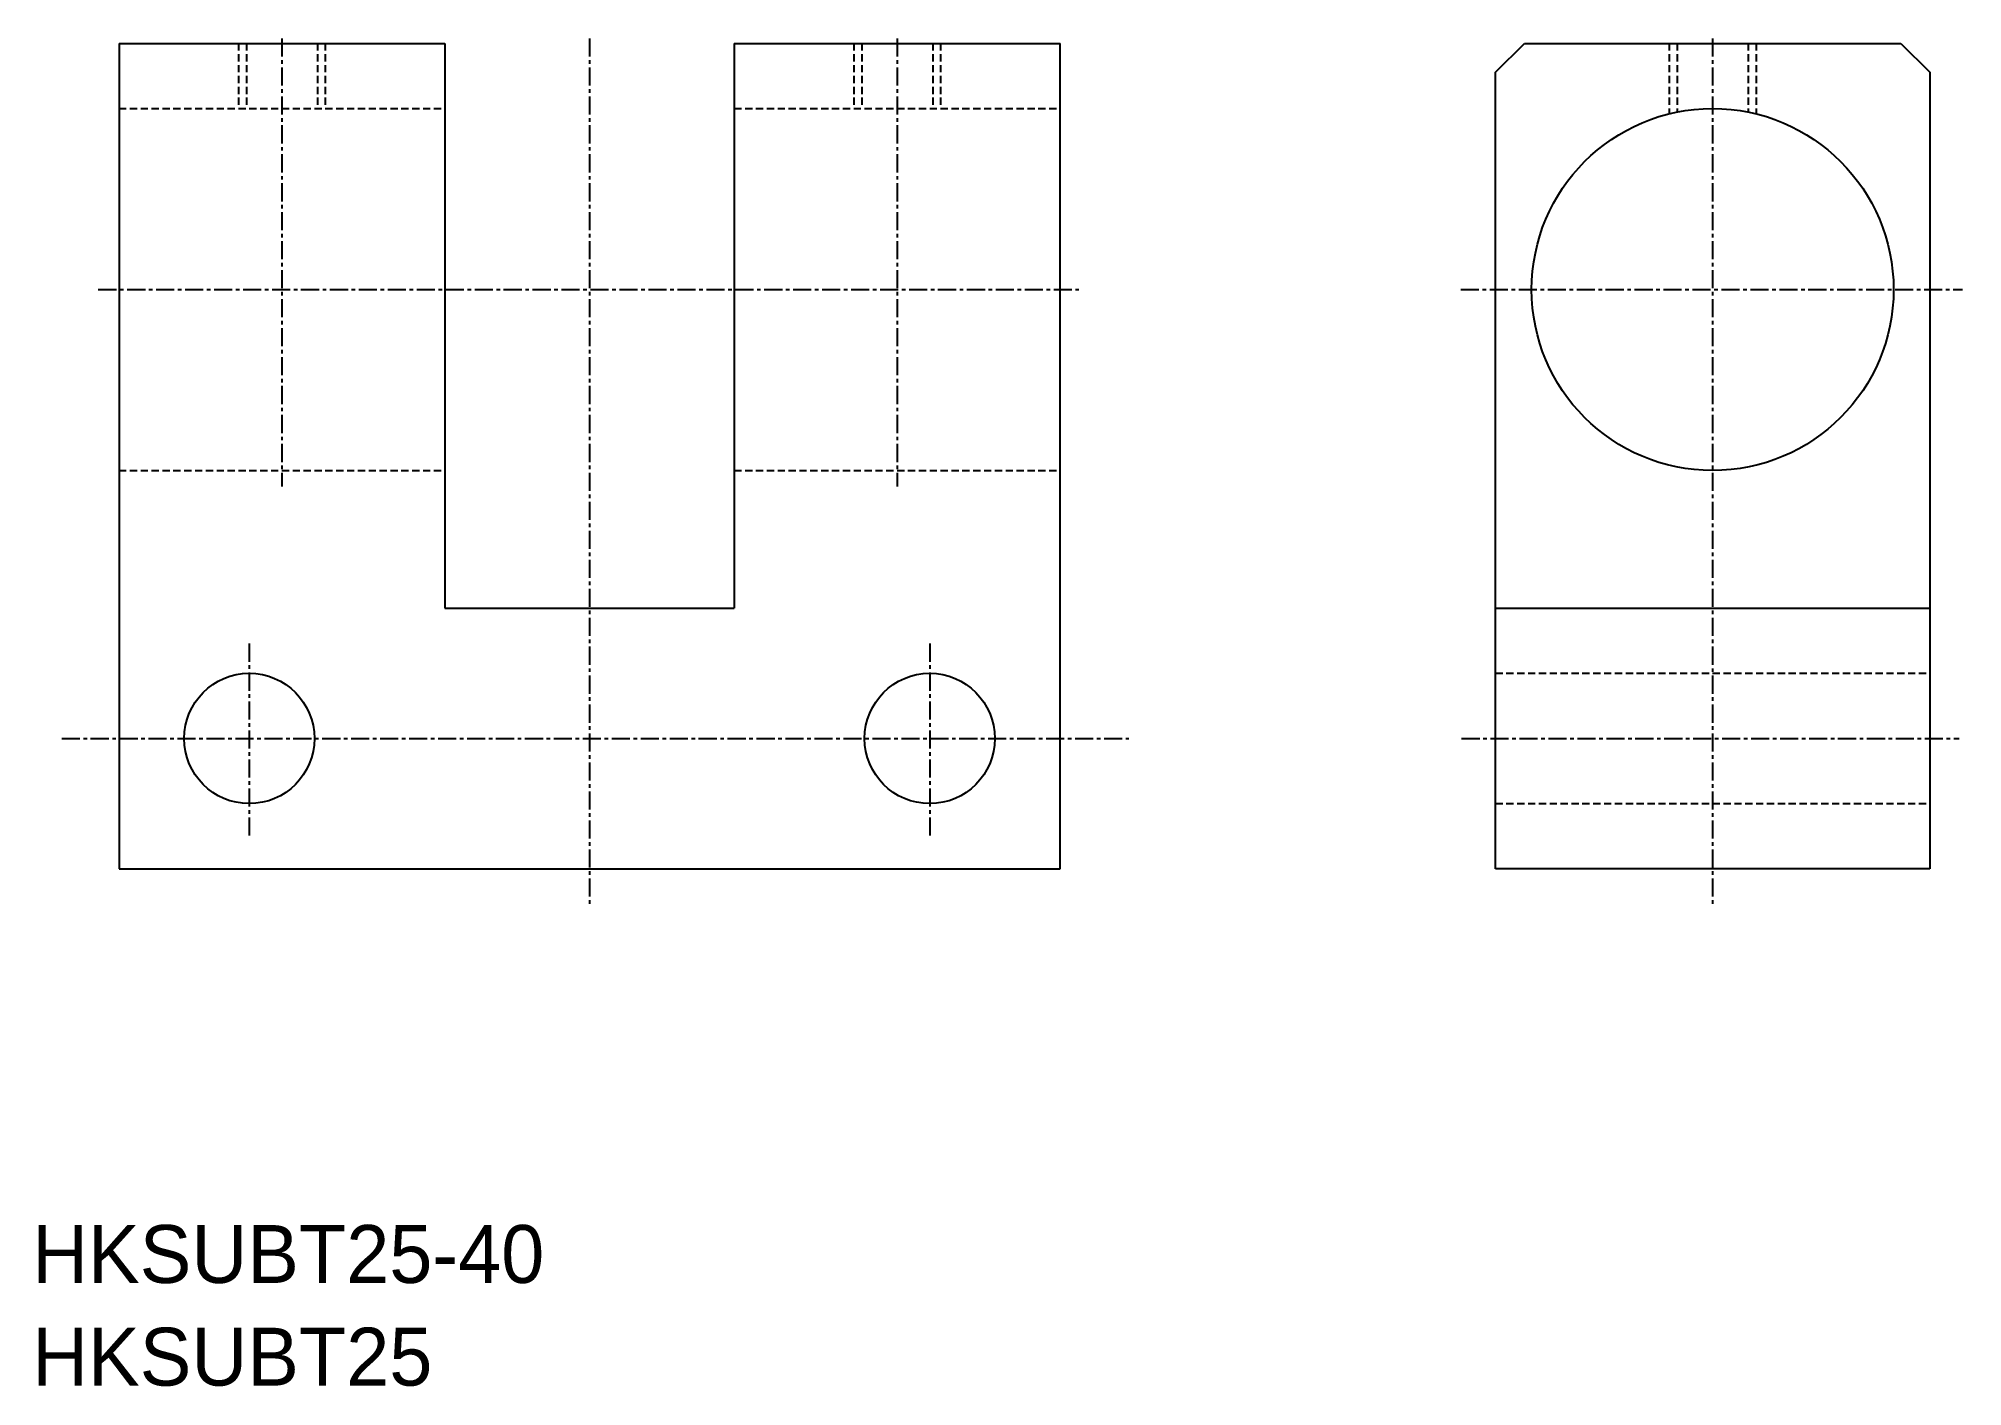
# Model space of a CAD drawing. Extents: x 17 to 150, y 87 to 181.
import ezdxf

# ---------------------------------------------------------------- set-up
doc = ezdxf.new("R2010")
doc.units = 0
doc.linetypes.add('CENTER', pattern=[2, 1.25, -0.25, 0.25, -0.25])
doc.linetypes.add('DASHED', pattern=[0.75, 0.5, -0.25])
doc.layers.get('0').update_dxf_attribs({"linetype": 'CONTINUOUS'})
doc.layers.add('CENTER', color=1, linetype='CENTER')

msp = doc.modelspace()

# ---------------------------------------------------------------- linework, layer by layer
at = {"color": 7, "linetype": 'CONTINUOUS'}
for p, q in [((22.25, 180.25), (22.25, 123.25)), ((22.25, 180.25), (44.75, 180.25)), ((44.75, 180.25), (44.75, 141.25)), ((64.75, 180.25), (64.75, 141.25)), ((64.75, 180.25), (87.25, 180.25)), ((87.25, 123.25), (87.25, 180.25)), ((117.33, 178.25), (119.33, 180.25)), ((119.33, 180.25), (145.33, 180.25)), ((145.33, 180.25), (147.33, 178.25)), ((117.33, 123.25), (117.33, 178.25)), ((147.33, 178.25), (147.33, 123.25)), ((44.75, 141.25), (64.75, 141.25)), ((117.33, 141.25), (147.33, 141.25)), ((22.25, 123.25), (87.25, 123.25)), ((147.33, 123.25), (117.33, 123.25))]:
    msp.add_line(p, q, dxfattribs=at)
at = {"color": 3, "linetype": 'DASHED'}
for p, q in [((30.5, 180.25), (30.5, 175.75)), ((31.05, 180.25), (31.05, 175.83)), ((35.96, 180.25), (35.96, 175.83)), ((36.5, 180.25), (36.5, 175.75)), ((73, 180.25), (73, 175.75)), ((73.55, 180.25), (73.55, 175.83)), ((78.46, 180.25), (78.46, 175.83)), ((79, 180.25), (79, 175.75)), ((129.33, 180.25), (129.33, 175.38)), ((129.87, 180.25), (129.87, 175.5)), ((134.79, 180.25), (134.79, 175.5)), ((135.33, 180.25), (135.33, 175.38)), ((22.25, 175.75), (44.75, 175.75)), ((64.75, 175.75), (87.25, 175.75)), ((22.25, 150.75), (44.75, 150.75)), ((64.75, 150.75), (87.25, 150.75)), ((117.33, 136.75), (147.33, 136.75)), ((117.33, 127.75), (147.33, 127.75))]:
    msp.add_line(p, q, dxfattribs=at)
at = {"color": 7, "linetype": 'CONTINUOUS'}
for centre, radius in [((132.33, 163.25), 12.5), ((31.25, 132.25), 4.5), ((78.25, 132.25), 4.5)]:
    msp.add_circle(centre, radius, dxfattribs=at)
at = {"layer": 'CENTER', "color": 1, "linetype": 'CENTER'}
for p, q in [((33.5, 180.59), (33.5, 149.64)), ((54.75, 180.59), (54.75, 120.77)), ((76, 180.59), (76, 149.64)), ((132.33, 180.59), (132.33, 120.77)), ((20.82, 163.25), (88.55, 163.25)), ((114.94, 163.25), (149.59, 163.25)), ((31.25, 138.8), (31.25, 125.33)), ((78.25, 138.8), (78.25, 125.33)), ((18.29, 132.25), (92.01, 132.25)), ((114.99, 132.25), (149.35, 132.25))]:
    msp.add_line(p, q, dxfattribs=at)

# ---------------------------------------------------------------- texts
at = {"color": 7, "linetype": 'CONTINUOUS'}
for s, p in [('HKSUBT25-40', (16.25, 94.65)), ('HKSUBT25', (16.25, 87.56))]:
    msp.add_text(s, height=4, dxfattribs=at).set_placement(p)

doc.saveas('drawing.dxf')
